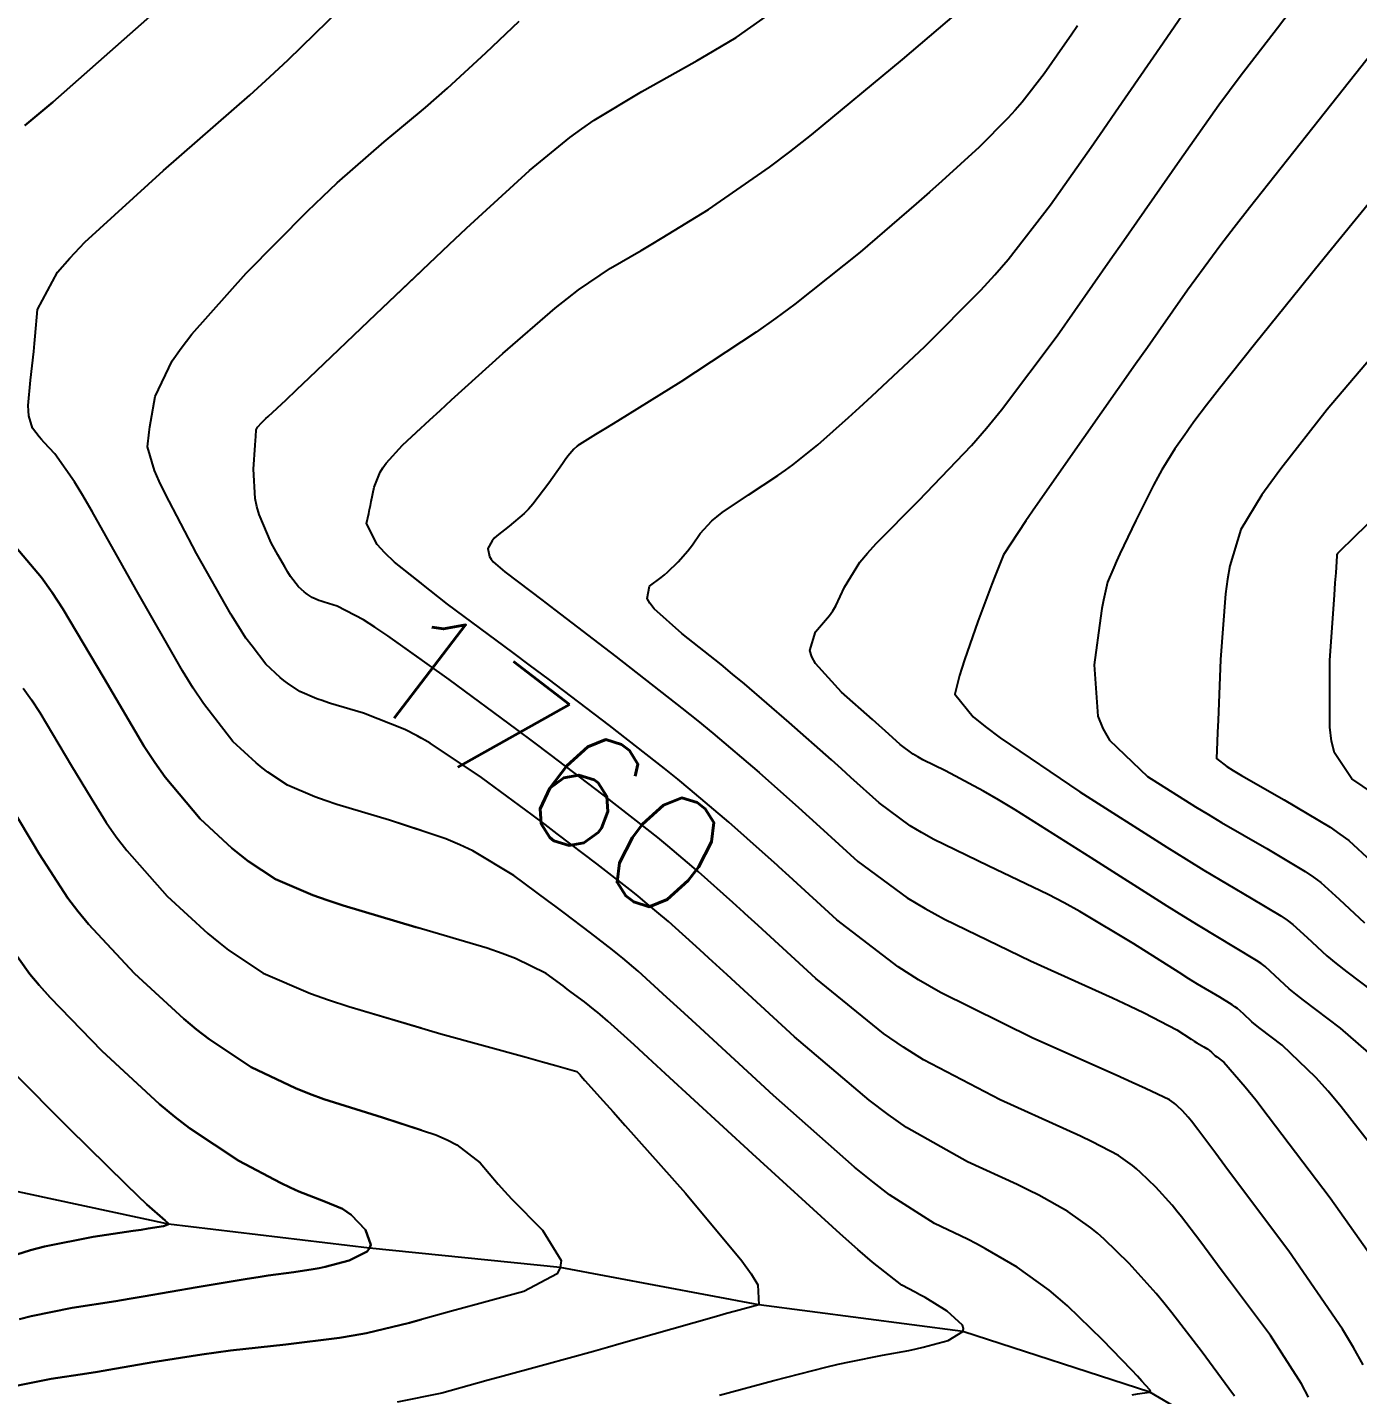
# Model space of a CAD drawing. Header units: metres. Extents: x 837475 to 838479, y 1189012 to 1191015.
# Drawn here: x 837862.19 to 837905.21, y 1189629.5 to 1189673.72 of the extents above; entities that cross this region are included whole.
import ezdxf

# ---------------------------------------------------------------- set-up
doc = ezdxf.new("R2010")
doc.units = ezdxf.units.M
doc.header["$LTSCALE"] = 0.3
for name, color, linetype in [('COTAS 10', 1, 'Continuous'), ('COTAS INT', 252, 'Continuous'), ('DRENAJE', 5, 'Continuous')]:
    doc.layers.add(name, color=color, linetype=linetype)
doc.styles.get("Standard").update_dxf_attribs({"font": 'simplex.shx'})

msp = doc.modelspace()

# ---------------------------------------------------------------- linework, layer by layer
at = {"layer": 'COTAS 10'}
for points, elevation in [([(837874.923, 1189653.274), (837873.843, 1189654.044), (837873.422, 1189654.325), (837873.058, 1189654.558), (837872.206, 1189655.004), (837871.784, 1189655.128), (837871.691, 1189655.159), (837871.608, 1189655.188), (837871.392, 1189655.281), (837871.234, 1189655.385), (837871.188, 1189655.421), (837871.14, 1189655.461), (837870.955, 1189655.631), (837870.702, 1189655.964), (837870.611, 1189656.107), (837870.51, 1189656.271), (837870.29, 1189656.66), (837870.07, 1189657.047), (837869.679, 1189657.971), (837869.609, 1189658.23), (837869.556, 1189658.489), (837869.505, 1189659.434), (837869.553, 1189660.209), (837869.563, 1189660.36), (837869.572, 1189660.485), (837869.59, 1189660.709), (837869.619, 1189660.769), (837869.634, 1189660.791), (837869.652, 1189660.814), (837869.743, 1189660.917), (837869.847, 1189661.022), (837869.873, 1189661.046), (837869.897, 1189661.07), (837869.976, 1189661.138), (837870.553, 1189661.68), (837870.891, 1189662.001), (837871.307, 1189662.397), (837873.455, 1189664.444), (837875.832, 1189666.698), (837876.391, 1189667.223), (837876.909, 1189667.706), (837878.422, 1189669.096), (837879.731, 1189670.163), (837880.119, 1189670.443), (837880.518, 1189670.716), (837882.054, 1189671.645), (837883.501, 1189672.452), (837883.845, 1189672.648), (837884.164, 1189672.832), (837885.109, 1189673.396), (837886.06, 1189674.061)], 1760), ([(837906.086, 1189673.421), (837903.96, 1189670.728), (837901.709, 1189667.884), (837901.218, 1189667.253), (837900.785, 1189666.69), (837899.7, 1189665.221), (837898.756, 1189663.865), (837898.411, 1189663.372), (837898.029, 1189662.829), (837896.352, 1189660.443), (837894.79, 1189658.211), (837894.482, 1189657.763), (837894.227, 1189657.39), (837893.757, 1189656.658), (837893.557, 1189656.177), (837893.473, 1189655.961), (837893.377, 1189655.709), (837892.926, 1189654.503), (837892.489, 1189653.266), (837892.402, 1189652.996), (837892.328, 1189652.756), (837892.183, 1189652.151), (837892.772, 1189651.423), (837893.161, 1189651.107), (837893.649, 1189650.74), (837896.227, 1189648.997), (837899.035, 1189647.212), (837899.667, 1189646.817), (837900.236, 1189646.467), (837901.766, 1189645.56), (837902.724, 1189644.985), (837902.932, 1189644.843), (837903.116, 1189644.709), (837903.576, 1189644.285), (837904.213, 1189643.691), (837904.508, 1189643.45), (837904.856, 1189643.175), (837906.541, 1189641.903)], 1770), ([(837903.617, 1189629.417), (837903.395, 1189629.85), (837902.386, 1189631.415), (837901.324, 1189632.836), (837901.068, 1189633.178), (837900.83, 1189633.499), (837900.107, 1189634.475), (837899.515, 1189635.247), (837899.358, 1189635.44), (837899.205, 1189635.624), (837898.68, 1189636.21), (837898.189, 1189636.688), (837898.058, 1189636.802), (837897.929, 1189636.909), (837897.479, 1189637.231), (837896.625, 1189637.673), (837896.241, 1189637.855), (837895.794, 1189638.063), (837893.645, 1189639.031), (837891.17, 1189640.326), (837890.516, 1189640.74), (837889.876, 1189641.178), (837887.681, 1189642.962), (837885.819, 1189644.672), (837885.39, 1189645.064), (837885.361, 1189645.092), (837884.998, 1189645.42), (837883.894, 1189646.41), (837882.897, 1189647.254), (837882.573, 1189647.518), (837882.228, 1189647.795), (837880.81, 1189648.904), (837879.099, 1189650.202), (837878.571, 1189650.599), (837878.019, 1189651.011), (837875.826, 1189652.631), (837873.843, 1189654.044), (837873.422, 1189654.325), (837873.058, 1189654.558), (837872.206, 1189655.004), (837871.784, 1189655.128), (837871.691, 1189655.159), (837871.608, 1189655.188), (837871.392, 1189655.281), (837871.234, 1189655.385), (837871.188, 1189655.421), (837871.14, 1189655.461), (837870.955, 1189655.631), (837870.702, 1189655.964), (837870.611, 1189656.107), (837870.51, 1189656.271), (837870.29, 1189656.66), (837870.07, 1189657.047), (837869.679, 1189657.971), (837869.609, 1189658.23), (837869.556, 1189658.489), (837869.505, 1189659.434), (837869.553, 1189660.209), (837869.563, 1189660.36), (837869.572, 1189660.485), (837869.59, 1189660.709), (837869.619, 1189660.769), (837869.634, 1189660.791), (837869.652, 1189660.814), (837869.743, 1189660.917), (837869.847, 1189661.022), (837869.873, 1189661.046), (837869.897, 1189661.07), (837869.976, 1189661.138), (837870.553, 1189661.68), (837870.891, 1189662.001), (837871.307, 1189662.397), (837873.455, 1189664.444), (837874.923, 1189665.836)], 1760), ([(837861.839, 1189648.219), (837862.329, 1189647.392), (837862.567, 1189646.988), (837863.497, 1189645.556), (837863.818, 1189645.141), (837864.166, 1189644.717), (837865.652, 1189643.12), (837867.243, 1189641.652), (837867.658, 1189641.31), (837868.061, 1189640.996), (837869.423, 1189640.097), (837870.859, 1189639.412), (837871.308, 1189639.233), (837871.779, 1189639.059), (837873.669, 1189638.468), (837875.393, 1189637.902), (837875.76, 1189637.743), (837876.079, 1189637.584), (837876.834, 1189637.001), (837877.412, 1189636.309), (837877.62, 1189636.081), (837877.848, 1189635.837), (837878.848, 1189634.823), (837879.446, 1189633.839), (837879.422, 1189633.614), (837879.316, 1189633.409), (837878.247, 1189632.841), (837876.704, 1189632.42), (837876.298, 1189632.308), (837875.902, 1189632.199), (837874.55, 1189631.822), (837873.151, 1189631.494), (837872.725, 1189631.416), (837872.282, 1189631.343), (837870.544, 1189631.125), (837868.761, 1189630.925), (837868.291, 1189630.864), (837867.83, 1189630.801), (837866.248, 1189630.55), (837864.821, 1189630.304), (837864.457, 1189630.243), (837864.107, 1189630.186), (837862.959, 1189630.008), (837861.878, 1189629.791)], 1750), ([(837874.923, 1189638.056), (837873.669, 1189638.468), (837871.779, 1189639.059), (837871.308, 1189639.233), (837870.859, 1189639.412), (837869.423, 1189640.097), (837868.061, 1189640.996), (837867.658, 1189641.31), (837867.243, 1189641.652), (837865.652, 1189643.12), (837864.166, 1189644.717), (837863.818, 1189645.141), (837863.497, 1189645.556), (837862.567, 1189646.988), (837862.329, 1189647.392), (837861.839, 1189648.219)], 1750), ([(837860.114, 1189629.213), (837861.261, 1189629.618), (837861.572, 1189629.709), (837861.878, 1189629.791), (837862.959, 1189630.008), (837864.107, 1189630.186), (837864.457, 1189630.243), (837864.821, 1189630.304), (837866.248, 1189630.55), (837867.83, 1189630.801), (837868.291, 1189630.864), (837868.761, 1189630.925), (837870.544, 1189631.125), (837872.282, 1189631.343), (837872.725, 1189631.416), (837873.151, 1189631.494), (837874.55, 1189631.822), (837874.923, 1189631.926)], 1750)]:
    msp.add_lwpolyline(points, dxfattribs=dict(at, elevation=elevation))
at = {"layer": 'COTAS INT'}
for points, elevation in [([(837867.341, 1189675.145), (837863.013, 1189671.307), (837862.107, 1189670.545)], 1754), ([(837862.107, 1189670.545), (837863.013, 1189671.307), (837867.341, 1189675.145)], 1754), ([(837906.518, 1189636.447), (837904.675, 1189638.808), (837904.25, 1189639.313), (837903.861, 1189639.753), (837902.766, 1189640.805), (837902.053, 1189641.342), (837901.906, 1189641.459), (837901.781, 1189641.561), (837901.512, 1189641.812), (837901.318, 1189641.991), (837901.24, 1189642.048), (837901.152, 1189642.108), (837900.747, 1189642.351), (837900.034, 1189642.776), (837899.752, 1189642.951), (837899.433, 1189643.151), (837897.975, 1189644.08), (837896.219, 1189645.131), (837895.712, 1189645.408), (837895.196, 1189645.678), (837893.257, 1189646.604), (837891.501, 1189647.454), (837891.1, 1189647.677), (837890.736, 1189647.895), (837889.729, 1189648.636), (837888.818, 1189649.465), (837888.514, 1189649.737), (837888.188, 1189650.028), (837886.825, 1189651.236), (837885.375, 1189652.487), (837884.994, 1189652.806), (837884.622, 1189653.113), (837883.354, 1189654.121), (837882.457, 1189654.921), (837882.32, 1189655.096), (837882.231, 1189655.252), (837882.309, 1189655.648), (837882.689, 1189655.931), (837882.79, 1189656.015), (837882.89, 1189656.102), (837883.235, 1189656.437), (837883.547, 1189656.791), (837883.626, 1189656.89), (837883.701, 1189656.989), (837883.946, 1189657.349), (837884.321, 1189657.761), (837884.479, 1189657.893), (837884.66, 1189658.033), (837885.507, 1189658.602), (837886.46, 1189659.227), (837886.707, 1189659.402), (837886.947, 1189659.578), (837887.753, 1189660.22), (837888.745, 1189661.101), (837889.102, 1189661.428), (837889.495, 1189661.79), (837891.211, 1189663.397), (837893.02, 1189665.219), (837893.471, 1189665.718), (837893.901, 1189666.214), (837895.276, 1189667.983), (837896.586, 1189669.852), (837896.975, 1189670.41), (837897.377, 1189670.987), (837898.923, 1189673.217), (837900.24, 1189675.168)], 1766), ([(837874.923, 1189655.746), (837874.064, 1189656.43), (837873.746, 1189656.729), (837873.496, 1189656.994), (837873.157, 1189657.672), (837873.228, 1189657.998), (837873.256, 1189658.13), (837873.283, 1189658.257), (837873.309, 1189658.385), (837873.399, 1189658.846), (837873.594, 1189659.336), (837873.686, 1189659.481), (837873.794, 1189659.631), (837874.32, 1189660.207), (837875.203, 1189661.029), (837875.536, 1189661.334), (837875.906, 1189661.672), (837877.564, 1189663.17), (837879.259, 1189664.638), (837879.653, 1189664.957), (837880.014, 1189665.238), (837881.047, 1189665.937), (837882.032, 1189666.501), (837882.362, 1189666.698), (837882.719, 1189666.911), (837884.215, 1189667.828), (837886.186, 1189669.198), (837886.842, 1189669.698), (837887.546, 1189670.251), (837890.484, 1189672.681), (837893.11, 1189674.921)], 1762), ([(837906.152, 1189640.045), (837904.654, 1189641.354), (837903.454, 1189642.259), (837903.207, 1189642.454), (837902.997, 1189642.626), (837902.544, 1189643.048), (837902.217, 1189643.35), (837902.086, 1189643.446), (837901.938, 1189643.547), (837901.256, 1189643.955), (837900.057, 1189644.672), (837899.583, 1189644.966), (837899.046, 1189645.302), (837896.593, 1189646.865), (837894.133, 1189648.414), (837893.592, 1189648.741), (837893.112, 1189649.024), (837891.883, 1189649.68), (837891.151, 1189650.035), (837890.983, 1189650.128), (837890.832, 1189650.219), (837890.412, 1189650.528), (837889.926, 1189650.966), (837889.733, 1189651.139), (837889.514, 1189651.333), (837888.511, 1189652.22), (837887.671, 1189653.147), (837887.555, 1189653.367), (837887.489, 1189653.571), (837887.672, 1189654.177), (837888.126, 1189654.702), (837888.232, 1189654.856), (837888.329, 1189655.014), (837888.608, 1189655.614), (837889.112, 1189656.423), (837889.352, 1189656.713), (837889.635, 1189657.032), (837891.02, 1189658.42), (837892.719, 1189660.195), (837893.201, 1189660.757), (837893.687, 1189661.35), (837895.486, 1189663.748), (837897.209, 1189666.201), (837897.648, 1189666.828), (837898.07, 1189667.433), (837899.459, 1189669.432), (837900.722, 1189671.214), (837901.066, 1189671.683), (837901.407, 1189672.14), (837902.616, 1189673.702), (837903.464, 1189674.837)], 1768), ([(837874.923, 1189647.743), (837873.903, 1189648.083), (837872.194, 1189648.587), (837871.816, 1189648.712), (837871.479, 1189648.831), (837870.605, 1189649.208), (837869.965, 1189649.63), (837869.776, 1189649.777), (837869.581, 1189649.937), (837868.834, 1189650.626), (837867.878, 1189651.849), (837867.552, 1189652.346), (837867.2, 1189652.912), (837865.703, 1189655.526), (837864.284, 1189658.065), (837863.98, 1189658.583), (837863.715, 1189659.021), (837863.076, 1189659.933), (837862.729, 1189660.296), (837862.647, 1189660.388), (837862.572, 1189660.476), (837862.351, 1189660.761), (837862.231, 1189661.157), (837862.219, 1189661.315), (837862.216, 1189661.493), (837862.283, 1189662.312), (837862.395, 1189663.243), (837862.421, 1189663.493), (837862.444, 1189663.74), (837862.51, 1189664.602), (837863.166, 1189665.801), (837863.561, 1189666.261), (837864.049, 1189666.776), (837866.585, 1189669.097), (837869.378, 1189671.534), (837870.028, 1189672.121), (837870.625, 1189672.671), (837872.339, 1189674.343)], 1756), ([(837897.912, 1189629.497), (837898.091, 1189629.524), (837898.237, 1189629.546), (837898.489, 1189629.585), (837898.512, 1189629.6), (837898.513, 1189629.607), (837898.512, 1189629.616), (837898.489, 1189629.658), (837898.232, 1189629.936), (837898.083, 1189630.094), (837897.9, 1189630.287), (837896.96, 1189631.273), (837895.83, 1189632.372), (837895.528, 1189632.636), (837895.23, 1189632.882), (837894.194, 1189633.623), (837893.172, 1189634.221), (837892.884, 1189634.376), (837892.594, 1189634.527), (837891.527, 1189635.036), (837890.069, 1189635.964), (837889.533, 1189636.378), (837888.939, 1189636.862), (837886.316, 1189639.18), (837883.82, 1189641.478), (837883.307, 1189641.948), (837882.871, 1189642.348), (837881.94, 1189643.193), (837881.443, 1189643.613), (837881.282, 1189643.745), (837881.11, 1189643.883), (837880.403, 1189644.435), (837879.551, 1189645.082), (837879.288, 1189645.279), (837879.013, 1189645.485), (837877.921, 1189646.292), (837876.593, 1189647.089), (837876.17, 1189647.288), (837875.722, 1189647.477), (837873.903, 1189648.083), (837872.194, 1189648.587), (837871.816, 1189648.712), (837871.479, 1189648.831), (837870.605, 1189649.208), (837869.965, 1189649.63), (837869.776, 1189649.777), (837869.581, 1189649.937), (837868.834, 1189650.626), (837867.878, 1189651.849), (837867.552, 1189652.346), (837867.2, 1189652.912), (837865.703, 1189655.526), (837864.284, 1189658.065), (837863.98, 1189658.583), (837863.715, 1189659.021), (837863.076, 1189659.933), (837862.729, 1189660.296), (837862.647, 1189660.388), (837862.572, 1189660.476), (837862.351, 1189660.761), (837862.231, 1189661.157), (837862.219, 1189661.315), (837862.216, 1189661.493), (837862.283, 1189662.312), (837862.395, 1189663.243), (837862.421, 1189663.493), (837862.444, 1189663.74), (837862.51, 1189664.602), (837863.166, 1189665.801), (837863.561, 1189666.261), (837864.049, 1189666.776), (837866.585, 1189669.097), (837869.378, 1189671.534), (837870.028, 1189672.121), (837870.625, 1189672.671), (837872.339, 1189674.343)], 1756), ([(837874.923, 1189650.734), (837874.796, 1189650.806), (837874.39, 1189651.018), (837873.054, 1189651.543), (837871.989, 1189651.857), (837871.775, 1189651.928), (837871.753, 1189651.935), (837871.543, 1189652.009), (837870.998, 1189652.244), (837870.6, 1189652.507), (837870.482, 1189652.599), (837870.36, 1189652.699), (837869.895, 1189653.129), (837869.455, 1189653.71), (837869.255, 1189653.971), (837869.024, 1189654.332), (837868.793, 1189654.71), (837868.77, 1189654.747), (837867.658, 1189656.706), (837866.645, 1189658.645), (837866.454, 1189659.048), (837866.302, 1189659.393), (837866.073, 1189660.152), (837866.124, 1189660.633), (837866.148, 1189660.802), (837866.177, 1189660.986), (837866.317, 1189661.78), (837866.87, 1189662.936), (837867.159, 1189663.348), (837867.508, 1189663.801), (837869.258, 1189665.768), (837871.242, 1189667.776), (837871.738, 1189668.254), (837872.211, 1189668.698), (837873.725, 1189670.019), (837875.058, 1189671.129), (837875.417, 1189671.441), (837875.771, 1189671.754), (837877.012, 1189672.898), (837878.097, 1189673.927)], 1758), ([(837896.151, 1189673.771), (837895.944, 1189673.473), (837895.742, 1189673.184), (837895.065, 1189672.218), (837894.355, 1189671.304), (837894.133, 1189671.047), (837893.899, 1189670.79), (837892.964, 1189669.848), (837891.762, 1189668.748), (837891.36, 1189668.391), (837890.928, 1189668.011), (837889.118, 1189666.451), (837887.01, 1189664.768), (837886.389, 1189664.312), (837885.752, 1189663.859), (837883.32, 1189662.259), (837881.273, 1189660.991), (837880.88, 1189660.747), (837880.562, 1189660.55), (837880.04, 1189660.228), (837879.993, 1189660.195), (837879.975, 1189660.18), (837879.954, 1189660.162), (837879.858, 1189660.078), (837879.666, 1189659.849), (837879.584, 1189659.739), (837879.49, 1189659.61), (837879.046, 1189658.977), (837878.53, 1189658.3), (837878.39, 1189658.142), (837878.252, 1189657.998), (837877.763, 1189657.586), (837877.366, 1189657.276), (837877.286, 1189657.197), (837877.218, 1189657.12), (837877.082, 1189656.864), (837877.132, 1189656.604), (837877.183, 1189656.524), (837877.25, 1189656.441), (837877.624, 1189656.112), (837878.465, 1189655.479), (837878.827, 1189655.203), (837879.244, 1189654.885), (837881.216, 1189653.373), (837883.347, 1189651.707), (837883.865, 1189651.291), (837884.351, 1189650.895), (837885.848, 1189649.627), (837887.125, 1189648.492), (837887.473, 1189648.179), (837887.818, 1189647.867), (837889.046, 1189646.745), (837890.64, 1189645.571), (837891.217, 1189645.227), (837891.852, 1189644.874), (837894.632, 1189643.527), (837897.28, 1189642.332), (837897.832, 1189642.074), (837898.305, 1189641.848), (837899.357, 1189641.295), (837899.82, 1189641), (837899.921, 1189640.937), (837900.011, 1189640.881), (837900.237, 1189640.746), (837900.366, 1189640.669), (837900.394, 1189640.65), (837900.418, 1189640.632), (837900.48, 1189640.575), (837900.565, 1189640.495), (837900.605, 1189640.463), (837900.652, 1189640.426), (837900.878, 1189640.255), (837901.571, 1189639.461), (837901.911, 1189639.031), (837902.317, 1189638.51), (837904.318, 1189635.868), (837906.319, 1189633.026)], 1764), ([(837901.228, 1189629.451), (837901.041, 1189629.704), (837900.176, 1189630.875), (837899.198, 1189632.151), (837898.94, 1189632.469), (837898.687, 1189632.772), (837897.82, 1189633.742), (837897.009, 1189634.53), (837896.793, 1189634.719), (837896.579, 1189634.895), (837895.836, 1189635.427), (837894.899, 1189635.947), (837894.563, 1189636.116), (837894.194, 1189636.295), (837892.586, 1189637.033), (837890.619, 1189638.145), (837890.024, 1189638.559), (837889.408, 1189639.02), (837886.998, 1189641.071), (837884.82, 1189643.075), (837884.349, 1189643.506), (837884.229, 1189643.617), (837883.935, 1189643.884), (837882.917, 1189644.802), (837882.17, 1189645.434), (837881.928, 1189645.631), (837881.669, 1189645.839), (837880.606, 1189646.67), (837879.325, 1189647.642), (837878.93, 1189647.939), (837878.516, 1189648.248), (837876.874, 1189649.461), (837875.218, 1189650.566), (837874.796, 1189650.806), (837874.39, 1189651.018), (837873.054, 1189651.543), (837871.989, 1189651.857), (837871.775, 1189651.928), (837871.753, 1189651.935), (837871.543, 1189652.009), (837870.998, 1189652.244), (837870.6, 1189652.507), (837870.482, 1189652.599), (837870.36, 1189652.699), (837869.895, 1189653.129), (837869.455, 1189653.71), (837869.255, 1189653.971), (837869.024, 1189654.332), (837868.793, 1189654.71), (837868.77, 1189654.747), (837867.658, 1189656.706), (837866.645, 1189658.645), (837866.454, 1189659.048), (837866.302, 1189659.393), (837866.073, 1189660.152), (837866.124, 1189660.633), (837866.148, 1189660.802), (837866.177, 1189660.986), (837866.317, 1189661.78), (837866.87, 1189662.936), (837867.159, 1189663.348), (837867.508, 1189663.801), (837869.258, 1189665.768), (837871.242, 1189667.776), (837871.738, 1189668.254), (837872.211, 1189668.698), (837873.725, 1189670.019), (837874.923, 1189671.017)], 1758), ([(837906.082, 1189668.666), (837904.268, 1189666.435), (837903.803, 1189665.861), (837903.355, 1189665.306), (837901.873, 1189663.461), (837900.74, 1189662.039), (837900.512, 1189661.75), (837900.322, 1189661.507), (837899.942, 1189661.011), (837899.759, 1189660.748), (837899.692, 1189660.653), (837899.619, 1189660.547), (837899.294, 1189660.086), (837898.875, 1189659.412), (837898.743, 1189659.173), (837898.602, 1189658.911), (837898.034, 1189657.777), (837897.518, 1189656.69), (837897.411, 1189656.458), (837897.319, 1189656.257), (837897.114, 1189655.778), (837896.985, 1189655.195), (837896.94, 1189654.928), (837896.891, 1189654.615), (837896.684, 1189653.104), (837896.808, 1189651.448), (837896.968, 1189651.045), (837897.182, 1189650.665), (837898.412, 1189649.491), (837899.968, 1189648.515), (837900.389, 1189648.259), (837900.806, 1189648.01), (837902.275, 1189647.165), (837903.51, 1189646.424), (837903.779, 1189646.241), (837904.016, 1189646.068), (837904.608, 1189645.522), (837905.429, 1189644.757)], 1772), ([(837905.995, 1189663.44), (837904.226, 1189661.358), (837902.719, 1189659.44), (837902.395, 1189659), (837902.113, 1189658.599), (837901.432, 1189657.479), (837901.079, 1189656.309), (837901.004, 1189655.877), (837900.937, 1189655.397), (837900.775, 1189653.274), (837900.694, 1189651.305), (837900.678, 1189650.922), (837900.665, 1189650.61), (837900.64, 1189650.07), (837900.973, 1189649.818), (837901.185, 1189649.688), (837901.449, 1189649.53), (837902.835, 1189648.742), (837904.314, 1189647.852), (837904.637, 1189647.632), (837904.923, 1189647.422), (837905.64, 1189646.758)], 1774), ([(837905.382, 1189630.463), (837905.077, 1189631.022), (837904.719, 1189631.623), (837902.978, 1189634.14), (837901.256, 1189636.442), (837900.909, 1189636.906), (837900.618, 1189637.295), (837900.037, 1189638.074), (837899.831, 1189638.343), (837899.776, 1189638.411), (837899.723, 1189638.475), (837899.54, 1189638.679), (837899.369, 1189638.846), (837899.323, 1189638.885), (837899.278, 1189638.923), (837899.121, 1189639.035), (837898.351, 1189639.398), (837897.92, 1189639.594), (837897.394, 1189639.83), (837894.704, 1189641.028), (837891.72, 1189642.507), (837891.008, 1189642.921), (837890.345, 1189643.336), (837888.364, 1189644.854), (837886.819, 1189646.27), (837886.493, 1189646.567), (837886.431, 1189646.622), (837886.062, 1189646.956), (837884.871, 1189648.019), (837883.624, 1189649.075), (837883.219, 1189649.405), (837882.788, 1189649.751), (837881.013, 1189651.139), (837879.027, 1189652.65), (837878.462, 1189653.075), (837877.891, 1189653.502), (837875.777, 1189655.067), (837874.064, 1189656.43), (837873.746, 1189656.729), (837873.496, 1189656.994), (837873.157, 1189657.672), (837873.228, 1189657.998), (837873.256, 1189658.13), (837873.283, 1189658.257), (837873.309, 1189658.385), (837873.399, 1189658.846), (837873.594, 1189659.336), (837873.686, 1189659.481), (837873.794, 1189659.631), (837874.32, 1189660.207), (837874.923, 1189660.769)], 1762), ([(837905.719, 1189648.947), (837905.015, 1189649.415), (837904.457, 1189650.255), (837904.367, 1189650.638), (837904.304, 1189651.088), (837904.309, 1189653.257), (837904.458, 1189655.354), (837904.486, 1189655.758), (837904.508, 1189656.085), (837904.543, 1189656.628), (837904.545, 1189656.668), (837904.547, 1189656.677), (837904.55, 1189656.686), (837904.568, 1189656.713), (837905.165, 1189657.294), (837905.99, 1189658.095)], 1776), ([(837861.458, 1189657.335), (837862.643, 1189655.925), (837862.987, 1189655.441), (837863.337, 1189654.915), (837864.658, 1189652.68), (837865.965, 1189650.46), (837866.308, 1189649.944), (837866.641, 1189649.472), (837867.773, 1189648.124), (837868.802, 1189647.175), (837869.07, 1189646.955), (837869.33, 1189646.752), (837870.211, 1189646.171), (837871.414, 1189645.652), (837871.878, 1189645.489), (837872.398, 1189645.316), (837874.751, 1189644.623), (837874.923, 1189644.572)], 1754), ([(837884.573, 1189629.488), (837886.331, 1189629.962), (837888.012, 1189630.391), (837888.408, 1189630.484), (837888.773, 1189630.566), (837889.841, 1189630.772), (837890.696, 1189630.927), (837890.927, 1189630.978), (837891.156, 1189631.031), (837891.962, 1189631.251), (837892.439, 1189631.543), (837892.461, 1189631.642), (837892.434, 1189631.749), (837891.937, 1189632.202), (837891.219, 1189632.637), (837891.052, 1189632.733), (837890.9, 1189632.818), (837890.467, 1189633.039), (837889.518, 1189633.782), (837889.041, 1189634.198), (837888.47, 1189634.704), (837885.633, 1189637.288), (837882.821, 1189639.88), (837882.266, 1189640.391), (837881.808, 1189640.812), (837880.962, 1189641.584), (837880.716, 1189641.793), (837880.636, 1189641.858), (837880.551, 1189641.927), (837880.2, 1189642.201), (837879.777, 1189642.522), (837879.647, 1189642.62), (837879.51, 1189642.722), (837878.968, 1189643.122), (837877.969, 1189643.611), (837877.544, 1189643.769), (837877.054, 1189643.937), (837874.751, 1189644.623), (837872.398, 1189645.316), (837871.878, 1189645.489), (837871.414, 1189645.652), (837870.211, 1189646.171), (837869.33, 1189646.752), (837869.07, 1189646.955), (837868.802, 1189647.175), (837867.773, 1189648.124), (837866.641, 1189649.472), (837866.308, 1189649.944), (837865.965, 1189650.46), (837864.658, 1189652.68), (837863.337, 1189654.915), (837862.987, 1189655.441), (837862.643, 1189655.925), (837861.458, 1189657.335)], 1754), ([(837862.05, 1189652.35), (837862.317, 1189651.975), (837862.588, 1189651.567), (837863.612, 1189649.834), (837864.251, 1189648.792), (837864.731, 1189648.008), (837865.063, 1189647.543), (837865.404, 1189647.095), (837866.713, 1189645.622), (837868.022, 1189644.414), (837868.364, 1189644.132), (837868.696, 1189643.874), (837869.817, 1189643.134), (837871.343, 1189642.475), (837871.93, 1189642.268), (837872.588, 1189642.05), (837874.923, 1189641.361)], 1752), ([(837862.05, 1189652.35), (837862.317, 1189651.975), (837862.588, 1189651.567), (837863.612, 1189649.834), (837864.251, 1189648.792), (837864.731, 1189648.008), (837865.063, 1189647.543), (837865.404, 1189647.095), (837866.713, 1189645.622), (837868.022, 1189644.414), (837868.364, 1189644.132), (837868.696, 1189643.874), (837869.817, 1189643.134), (837871.343, 1189642.475), (837871.93, 1189642.268), (837872.588, 1189642.05), (837875.558, 1189641.174), (837878.322, 1189640.412), (837878.85, 1189640.266), (837879.275, 1189640.148), (837879.953, 1189639.956), (837879.963, 1189639.944), (837879.99, 1189639.917), (837880.038, 1189639.865), (837880.061, 1189639.84), (837880.087, 1189639.81), (837880.216, 1189639.665), (837880.81, 1189639), (837881.129, 1189638.642), (837881.516, 1189638.209), (837883.472, 1189636.017), (837885.293, 1189633.832), (837885.594, 1189633.403), (837885.807, 1189633.05), (837885.845, 1189632.41), (837885.087, 1189632.201), (837884.799, 1189632.12), (837884.478, 1189632.029), (837883.034, 1189631.617), (837881.39, 1189631.15), (837880.943, 1189631.024), (837880.498, 1189630.9), (837878.918, 1189630.467), (837877.46, 1189630.07), (837877.092, 1189629.969), (837876.74, 1189629.871), (837875.596, 1189629.553), (837874.147, 1189629.256)], 1752), ([(837861.932, 1189631.939), (837862.31, 1189632.039), (837863.638, 1189632.306), (837865.051, 1189632.525), (837865.481, 1189632.596), (837865.928, 1189632.67), (837867.683, 1189632.972), (837869.296, 1189633.248), (837869.654, 1189633.305), (837869.973, 1189633.355), (837870.802, 1189633.465), (837871.429, 1189633.557), (837871.619, 1189633.594), (837871.817, 1189633.637), (837872.595, 1189633.835), (837873.178, 1189634.13), (837873.254, 1189634.233), (837873.293, 1189634.347), (837873.121, 1189634.835), (837872.664, 1189635.312), (837872.522, 1189635.418), (837872.373, 1189635.513), (837871.78, 1189635.761), (837870.971, 1189636.067), (837870.686, 1189636.198), (837870.374, 1189636.349), (837869.03, 1189637.061), (837867.426, 1189638.119), (837866.952, 1189638.488), (837866.464, 1189638.89), (837864.591, 1189640.617), (837862.929, 1189642.34), (837862.573, 1189642.739), (837862.263, 1189643.104), (837861.521, 1189644.141)], 1748), ([(837861.521, 1189644.141), (837862.263, 1189643.104), (837862.573, 1189642.739), (837862.929, 1189642.34), (837864.591, 1189640.617), (837866.464, 1189638.89), (837866.952, 1189638.488), (837867.426, 1189638.119), (837869.03, 1189637.061), (837870.374, 1189636.349), (837870.686, 1189636.198), (837870.971, 1189636.067), (837871.78, 1189635.761), (837872.373, 1189635.513), (837872.522, 1189635.418), (837872.664, 1189635.312), (837873.121, 1189634.835), (837873.293, 1189634.347), (837873.254, 1189634.233), (837873.178, 1189634.13), (837872.595, 1189633.835), (837871.817, 1189633.637), (837871.619, 1189633.594), (837871.429, 1189633.557), (837870.802, 1189633.465), (837869.973, 1189633.355), (837869.654, 1189633.305), (837869.296, 1189633.248), (837867.683, 1189632.972), (837865.928, 1189632.67), (837865.481, 1189632.596), (837865.051, 1189632.525), (837863.638, 1189632.306), (837862.31, 1189632.039), (837861.932, 1189631.939)], 1748), ([(837861.691, 1189639.962), (837863.531, 1189638.115), (837865.379, 1189636.298), (837865.748, 1189635.942), (837866.054, 1189635.65), (837866.643, 1189635.13), (837866.747, 1189635.04), (837866.747, 1189635.019), (837866.734, 1189635.001), (837866.585, 1189634.948), (837866.097, 1189634.87), (837865.871, 1189634.836), (837865.605, 1189634.796), (837864.318, 1189634.604), (837862.741, 1189634.287), (837862.293, 1189634.168), (837861.841, 1189634.035)], 1746), ([(837861.841, 1189634.035), (837862.293, 1189634.168), (837862.741, 1189634.287), (837864.318, 1189634.604), (837865.605, 1189634.796), (837865.871, 1189634.836), (837866.097, 1189634.87), (837866.585, 1189634.948), (837866.734, 1189635.001), (837866.747, 1189635.019), (837866.747, 1189635.04), (837866.643, 1189635.13), (837866.054, 1189635.65), (837865.748, 1189635.942), (837865.379, 1189636.298), (837863.531, 1189638.115), (837861.691, 1189639.962)], 1746)]:
    msp.add_lwpolyline(points, dxfattribs=dict(at, elevation=elevation))
at = {"layer": 'DRENAJE'}
for p, q in [((837866.747, 1189635.019, 1746), (837860.647, 1189636.329, 1744)), ((837873.254, 1189634.233, 1748), (837866.747, 1189635.019, 1746)), ((837879.422, 1189633.614, 1750), (837873.254, 1189634.233, 1748)), ((837885.845, 1189632.41, 1752), (837879.422, 1189633.614, 1750)), ((837892.439, 1189631.543, 1754), (837885.845, 1189632.41, 1752)), ((837898.489, 1189629.585, 1756), (837892.439, 1189631.543, 1754)), ((837902.237, 1189627.384, 1758), (837898.489, 1189629.585, 1756))]:
    msp.add_line(p, q, dxfattribs=at)

# ---------------------------------------------------------------- texts
at = {"layer": 'COTAS 10', "insert": (837872.623, 1189652.474, 1760), "char_height": 3.8, "attachment_point": 7, "rotation": 322.4942}
msp.add_mtext('1760', dxfattribs=at)
msp.add_mtext('1760', dxfattribs=at)

doc.saveas('drawing.dxf')
